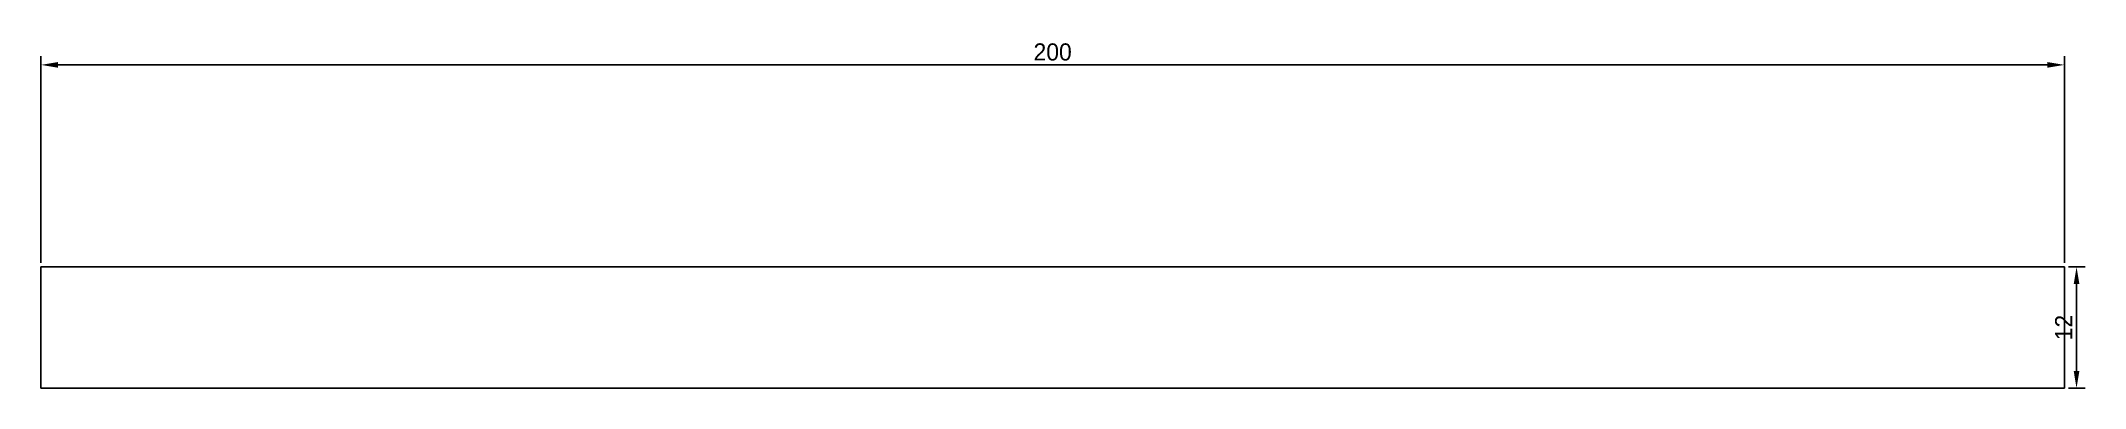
# Model space of a CAD drawing. Header units: millimetres. Extents: x -21 to 181, y -8 to 26.
import ezdxf

# ---------------------------------------------------------------- set-up
doc = ezdxf.new("R2010")
doc.units = ezdxf.units.MM
doc.layers.add('Dimensions', color=7, linetype='Continuous')
doc.layers.add('Sketch plane 01', color=7, linetype='Continuous')
doc.dimstyles.new('ISO-25', dxfattribs={"dimtxt": 2.5, "dimasz": 2.5, "dimexe": 1.25, "dimexo": 0.625, "dimtad": 1, "dimtxsty": 'Standard', "dimcen": 2.5, "dimadec": 0, "dimazin": 0, "dimtfac": 1, "dimtmove": 0, "dimatfit": 3, "dimfxl": 1, "dimarcsym": 0})

# ---------------------------------------------------------------- blocks, each defined once
blk = doc.blocks.new('*D1')
at = {"layer": 'Defpoints', "color": 0}
for p in [(179, 4), (179, -8), (180.2, -8)]:
    blk.add_point(p, dxfattribs=at)
at = {"layer": 'Dimensions', "color": 140, "lineweight": -2}
for p, q in [((179.42, 4), (181.05, 4)), ((180.2, 2.31), (180.2, -6.31)), ((179.42, -8), (181.05, -8))]:
    blk.add_line(p, q, dxfattribs=at)
at = {"layer": 'Dimensions', "color": 140}
for points in [[(180.48, 2.31), (179.92, 2.31), (180.2, 4)], [(179.92, -6.31), (180.48, -6.31), (180.2, -8)]]:
    blk.add_solid(points, dxfattribs=at)
at = {"layer": 'Dimensions', "color": 140, "insert": (178.93, -2), "char_height": 1.694, "attachment_point": 5, "rotation": 90}
blk.add_mtext('12', dxfattribs=at)
blk = doc.blocks.new('*D2')
at = {"layer": 'Defpoints', "color": 0}
for p in [(179, 24), (-21, 4), (179, 4)]:
    blk.add_point(p, dxfattribs=at)
at = {"layer": 'Dimensions', "color": 140, "lineweight": -2}
for p, q in [((-21, 4.42), (-21, 24.85)), ((179, 4.42), (179, 24.85)), ((-19.31, 24), (177.31, 24))]:
    blk.add_line(p, q, dxfattribs=at)
at = {"layer": 'Dimensions', "color": 140}
for points in [[(-19.31, 24.28), (-19.31, 23.72), (-21, 24)], [(177.31, 23.72), (177.31, 24.28), (179, 24)]]:
    blk.add_solid(points, dxfattribs=at)
at = {"layer": 'Dimensions', "color": 140, "insert": (79, 25.27), "char_height": 1.694, "attachment_point": 5}
blk.add_mtext('200', dxfattribs=at)

msp = doc.modelspace()

# ---------------------------------------------------------------- linework, layer by layer
at = {"layer": 'Sketch plane 01'}
for p, q in [((-21, -8), (-21, 4)), ((-21, 4), (179, 4)), ((179, 4), (179, -8)), ((179, -8), (-21, -8))]:
    msp.add_line(p, q, dxfattribs=at)

# ---------------------------------------------------------------- dimensions: what is measured, and where the dimension line sits
at = {"layer": 'Dimensions'}
for base, p1, p2, angle, picture, middle in [((179, 24), (-21, 4), (179, 4), 0, '*D2', (79, 24)), ((180.2, -8), (179, 4), (179, -8), 270, '*D1', (180.2, -2))]:
    dim = msp.add_linear_dim(base=base, p1=p1, p2=p2, angle=angle, dimstyle='ISO-25', override={"dimscale": 0.677441, "dimdec": 3, "dimzin": 8, "dimlunit": 2, "dimclrd": 140, "dimclre": 140, "dimclrt": 140}, dxfattribs=at)
    dim.commit()
    dim.dimension.update_dxf_attribs({"geometry": picture, "text_midpoint": middle, "dimtype": 161})

doc.saveas('drawing.dxf')
